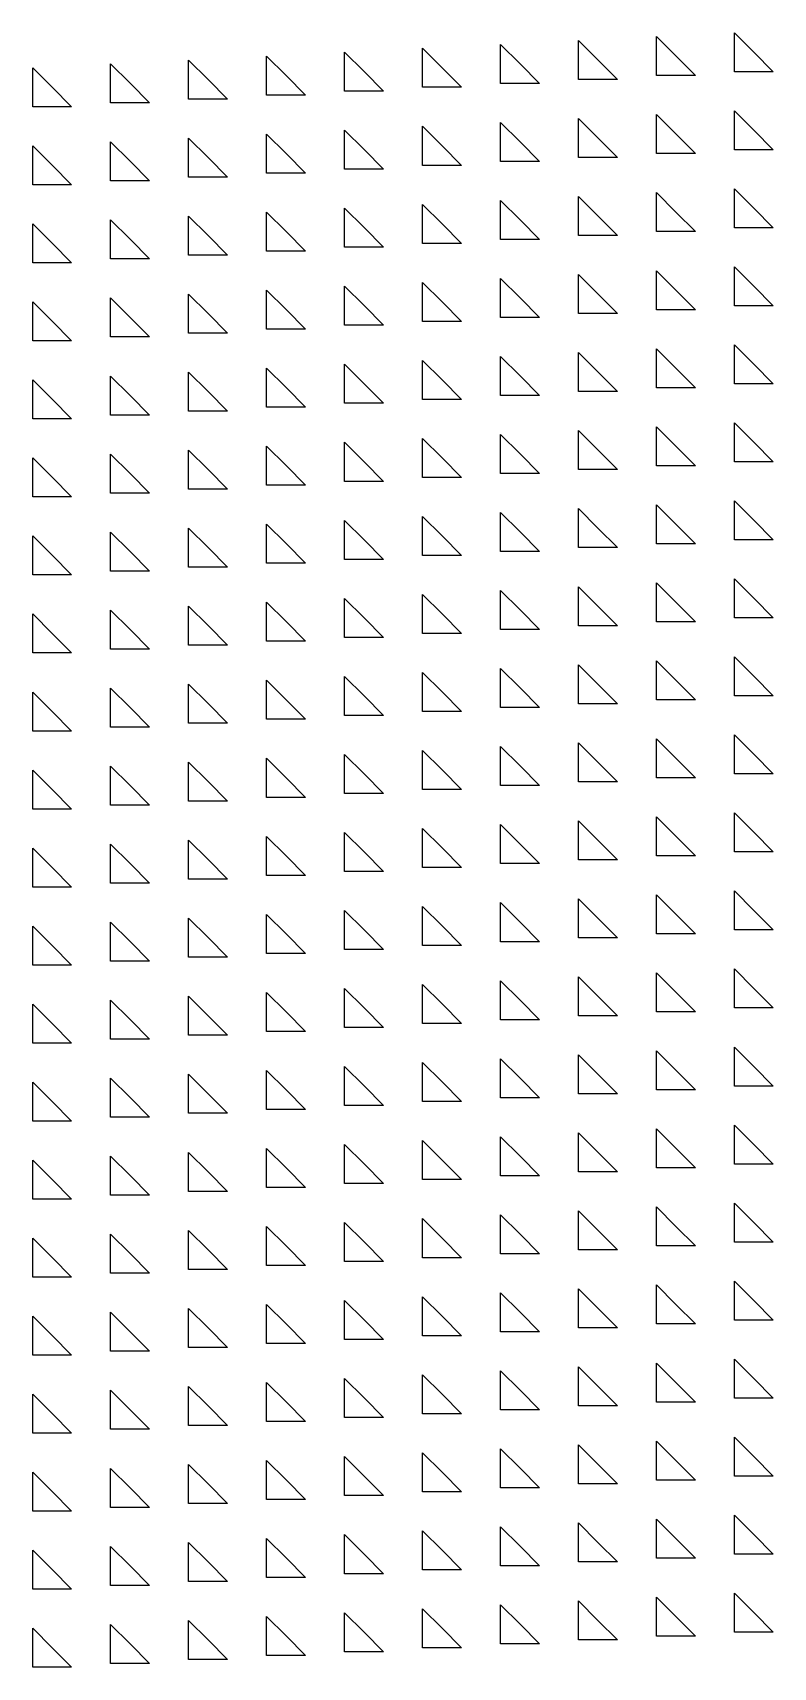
# Model space of a CAD drawing. Extents: x 70 to 1210, y 90 to 2604.
import ezdxf

# ---------------------------------------------------------------- set-up
doc = ezdxf.new("R2010")
doc.units = 0
doc.header["$MEASUREMENT"] = 0
doc.layers.get('0').update_dxf_attribs({"linetype": 'CONTINUOUS'})

msp = doc.modelspace()

# ---------------------------------------------------------------- linework, layer by layer
at = {"linetype": 'Continuous', "flags": 128}
for points in [[(970, 2532), (910, 2532), (910, 2592), (940.1, 2562.2)], [(1090, 2538), (1030, 2538), (1030, 2598), (1060.1, 2568.2)], [(1210, 2544), (1150, 2544), (1150, 2604), (1180.1, 2574.2)], [(490, 2508), (430, 2508), (430, 2568), (460.1, 2538.2)], [(610, 2514), (550, 2514), (550, 2574), (580.1, 2544.2)], [(730, 2520), (670, 2520), (670, 2580), (700.1, 2550.2)], [(850, 2526), (790, 2526), (790, 2586), (820.1, 2556.2)], [(130, 2490), (70, 2490), (70, 2550), (100.1, 2520.2)], [(250, 2496), (190, 2496), (190, 2556), (220.1, 2526.2)], [(370, 2502), (310, 2502), (310, 2562), (340.1, 2532.2)], [(850, 2406), (790, 2406), (790, 2466), (820.1, 2436.2)], [(970, 2412), (910, 2412), (910, 2472), (940.1, 2442.2)], [(1090, 2418), (1030, 2418), (1030, 2478), (1060.1, 2448.2)], [(1210, 2424), (1150, 2424), (1150, 2484), (1180.1, 2454.2)], [(370, 2382), (310, 2382), (310, 2442), (340.1, 2412.2)], [(490, 2388), (430, 2388), (430, 2448), (460.1, 2418.2)], [(610, 2394), (550, 2394), (550, 2454), (580.1, 2424.2)], [(730, 2400), (670, 2400), (670, 2460), (700.1, 2430.2)], [(130, 2370), (70, 2370), (70, 2430), (100.1, 2400.2)], [(250, 2376), (190, 2376), (190, 2436), (220.1, 2406.2)], [(1210, 2304), (1150, 2304), (1150, 2364), (1180.1, 2334.2)], [(730, 2280), (670, 2280), (670, 2340), (700.1, 2310.2)], [(850, 2286), (790, 2286), (790, 2346), (820.1, 2316.2)], [(970, 2292), (910, 2292), (910, 2352), (940.1, 2322.2)], [(1090, 2298), (1030, 2298), (1030, 2358), (1060.1, 2328.2)], [(250, 2256), (190, 2256), (190, 2316), (220.1, 2286.2)], [(370, 2262), (310, 2262), (310, 2322), (340.1, 2292.2)], [(490, 2268), (430, 2268), (430, 2328), (460.1, 2298.2)], [(610, 2274), (550, 2274), (550, 2334), (580.1, 2304.2)], [(130, 2250), (70, 2250), (70, 2310), (100.1, 2280.2)], [(1090, 2178), (1030, 2178), (1030, 2238), (1060.1, 2208.2)], [(1210, 2184), (1150, 2184), (1150, 2244), (1180.1, 2214.2)], [(610, 2154), (550, 2154), (550, 2214), (580.1, 2184.2)], [(730, 2160), (670, 2160), (670, 2220), (700.1, 2190.2)], [(850, 2166), (790, 2166), (790, 2226), (820.1, 2196.2)], [(970, 2172), (910, 2172), (910, 2232), (940.1, 2202.2)], [(130, 2130), (70, 2130), (70, 2190), (100.1, 2160.2)], [(250, 2136), (190, 2136), (190, 2196), (220.1, 2166.2)], [(370, 2142), (310, 2142), (310, 2202), (340.1, 2172.2)], [(490, 2148), (430, 2148), (430, 2208), (460.1, 2178.2)], [(970, 2052), (910, 2052), (910, 2112), (940.1, 2082.2)], [(1090, 2058), (1030, 2058), (1030, 2118), (1060.1, 2088.2)], [(1210, 2064), (1150, 2064), (1150, 2124), (1180.1, 2094.2)], [(490, 2028), (430, 2028), (430, 2088), (460.1, 2058.2)], [(610, 2034), (550, 2034), (550, 2094), (580.1, 2064.2)], [(730, 2040), (670, 2040), (670, 2100), (700.1, 2070.2)], [(850, 2046), (790, 2046), (790, 2106), (820.1, 2076.2)], [(130, 2010), (70, 2010), (70, 2070), (100.1, 2040.2)], [(250, 2016), (190, 2016), (190, 2076), (220.1, 2046.2)], [(370, 2022), (310, 2022), (310, 2082), (340.1, 2052.2)], [(970, 1932), (910, 1932), (910, 1992), (940.1, 1962.2)], [(1090, 1938), (1030, 1938), (1030, 1998), (1060.1, 1968.2)], [(1210, 1944), (1150, 1944), (1150, 2004), (1180.1, 1974.2)], [(370, 1902), (310, 1902), (310, 1962), (340.1, 1932.2)], [(490, 1908), (430, 1908), (430, 1968), (460.1, 1938.2)], [(610, 1914), (550, 1914), (550, 1974), (580.1, 1944.2)], [(730, 1920), (670, 1920), (670, 1980), (700.1, 1950.2)], [(850, 1926), (790, 1926), (790, 1986), (820.1, 1956.2)], [(130, 1890), (70, 1890), (70, 1950), (100.1, 1920.2)], [(250, 1896), (190, 1896), (190, 1956), (220.1, 1926.2)], [(850, 1806), (790, 1806), (790, 1866), (820.1, 1836.2)], [(970, 1812), (910, 1812), (910, 1872), (940.1, 1842.2)], [(1090, 1818), (1030, 1818), (1030, 1878), (1060.1, 1848.2)], [(1210, 1824), (1150, 1824), (1150, 1884), (1180.1, 1854.2)], [(250, 1776), (190, 1776), (190, 1836), (220.1, 1806.2)], [(370, 1782), (310, 1782), (310, 1842), (340.1, 1812.2)], [(490, 1788), (430, 1788), (430, 1848), (460.1, 1818.2)], [(610, 1794), (550, 1794), (550, 1854), (580.1, 1824.2)], [(730, 1800), (670, 1800), (670, 1860), (700.1, 1830.2)], [(130, 1770), (70, 1770), (70, 1830), (100.1, 1800.2)], [(1210, 1704), (1150, 1704), (1150, 1764), (1180.1, 1734.2)], [(730, 1680), (670, 1680), (670, 1740), (700.1, 1710.2)], [(850, 1686), (790, 1686), (790, 1746), (820.1, 1716.2)], [(970, 1692), (910, 1692), (910, 1752), (940.1, 1722.2)], [(1090, 1698), (1030, 1698), (1030, 1758), (1060.1, 1728.2)], [(130, 1650), (70, 1650), (70, 1710), (100.1, 1680.2)], [(250, 1656), (190, 1656), (190, 1716), (220.1, 1686.2)], [(370, 1662), (310, 1662), (310, 1722), (340.1, 1692.2)], [(490, 1668), (430, 1668), (430, 1728), (460.1, 1698.2)], [(610, 1674), (550, 1674), (550, 1734), (580.1, 1704.2)], [(1090, 1578), (1030, 1578), (1030, 1638), (1060.1, 1608.2)], [(1210, 1584), (1150, 1584), (1150, 1644), (1180.1, 1614.2)], [(610, 1554), (550, 1554), (550, 1614), (580.1, 1584.2)], [(730, 1560), (670, 1560), (670, 1620), (700.1, 1590.2)], [(850, 1566), (790, 1566), (790, 1626), (820.1, 1596.2)], [(970, 1572), (910, 1572), (910, 1632), (940.1, 1602.2)], [(130, 1530), (70, 1530), (70, 1590), (100.1, 1560.2)], [(250, 1536), (190, 1536), (190, 1596), (220.1, 1566.2)], [(370, 1542), (310, 1542), (310, 1602), (340.1, 1572.2)], [(490, 1548), (430, 1548), (430, 1608), (460.1, 1578.2)], [(970, 1452), (910, 1452), (910, 1512), (940.1, 1482.2)], [(1090, 1458), (1030, 1458), (1030, 1518), (1060.1, 1488.2)], [(1210, 1464), (1150, 1464), (1150, 1524), (1180.1, 1494.2)], [(490, 1428), (430, 1428), (430, 1488), (460.1, 1458.2)], [(610, 1434), (550, 1434), (550, 1494), (580.1, 1464.2)], [(730, 1440), (670, 1440), (670, 1500), (700.1, 1470.2)], [(850, 1446), (790, 1446), (790, 1506), (820.1, 1476.2)], [(130, 1410), (70, 1410), (70, 1470), (100.1, 1440.2)], [(250, 1416), (190, 1416), (190, 1476), (220.1, 1446.2)], [(370, 1422), (310, 1422), (310, 1482), (340.1, 1452.2)], [(850, 1326), (790, 1326), (790, 1386), (820.1, 1356.2)], [(970, 1332), (910, 1332), (910, 1392), (940.1, 1362.2)], [(1090, 1338), (1030, 1338), (1030, 1398), (1060.1, 1368.2)], [(1210, 1344), (1150, 1344), (1150, 1404), (1180.1, 1374.2)], [(370, 1302), (310, 1302), (310, 1362), (340.1, 1332.2)], [(490, 1308), (430, 1308), (430, 1368), (460.1, 1338.2)], [(610, 1314), (550, 1314), (550, 1374), (580.1, 1344.2)], [(730, 1320), (670, 1320), (670, 1380), (700.1, 1350.2)], [(130, 1290), (70, 1290), (70, 1350), (100.1, 1320.2)], [(250, 1296), (190, 1296), (190, 1356), (220.1, 1326.2)], [(1210, 1224), (1150, 1224), (1150, 1284), (1180.1, 1254.2)], [(730, 1200), (670, 1200), (670, 1260), (700.1, 1230.2)], [(850, 1206), (790, 1206), (790, 1266), (820.1, 1236.2)], [(970, 1212), (910, 1212), (910, 1272), (940.1, 1242.2)], [(1090, 1218), (1030, 1218), (1030, 1278), (1060.1, 1248.2)], [(250, 1176), (190, 1176), (190, 1236), (220.1, 1206.2)], [(370, 1182), (310, 1182), (310, 1242), (340.1, 1212.2)], [(490, 1188), (430, 1188), (430, 1248), (460.1, 1218.2)], [(610, 1194), (550, 1194), (550, 1254), (580.1, 1224.2)], [(130, 1170), (70, 1170), (70, 1230), (100.1, 1200.2)], [(1090, 1098), (1030, 1098), (1030, 1158), (1060.1, 1128.2)], [(1210, 1104), (1150, 1104), (1150, 1164), (1180.1, 1134.2)], [(610, 1074), (550, 1074), (550, 1134), (580.1, 1104.2)], [(730, 1080), (670, 1080), (670, 1140), (700.1, 1110.2)], [(850, 1086), (790, 1086), (790, 1146), (820.1, 1116.2)], [(970, 1092), (910, 1092), (910, 1152), (940.1, 1122.2)], [(130, 1050), (70, 1050), (70, 1110), (100.1, 1080.2)], [(250, 1056), (190, 1056), (190, 1116), (220.1, 1086.2)], [(370, 1062), (310, 1062), (310, 1122), (340.1, 1092.2)], [(490, 1068), (430, 1068), (430, 1128), (460.1, 1098.2)], [(970, 972), (910, 972), (910, 1032), (940.1, 1002.2)], [(1090, 978), (1030, 978), (1030, 1038), (1060.1, 1008.2)], [(1210, 984), (1150, 984), (1150, 1044), (1180.1, 1014.2)], [(490, 948), (430, 948), (430, 1008), (460.1, 978.2)], [(610, 954), (550, 954), (550, 1014), (580.1, 984.2)], [(730, 960), (670, 960), (670, 1020), (700.1, 990.2)], [(850, 966), (790, 966), (790, 1026), (820.1, 996.2)], [(130, 930), (70, 930), (70, 990), (100.1, 960.2)], [(250, 936), (190, 936), (190, 996), (220.1, 966.2)], [(370, 942), (310, 942), (310, 1002), (340.1, 972.2)], [(850, 846), (790, 846), (790, 906), (820.1, 876.2)], [(970, 852), (910, 852), (910, 912), (940.1, 882.2)], [(1090, 858), (1030, 858), (1030, 918), (1060.1, 888.2)], [(1210, 864), (1150, 864), (1150, 924), (1180.1, 894.2)], [(370, 822), (310, 822), (310, 882), (340.1, 852.2)], [(490, 828), (430, 828), (430, 888), (460.1, 858.2)], [(610, 834), (550, 834), (550, 894), (580.1, 864.2)], [(730, 840), (670, 840), (670, 900), (700.1, 870.2)], [(130, 810), (70, 810), (70, 870), (100.1, 840.2)], [(250, 816), (190, 816), (190, 876), (220.1, 846.2)], [(730, 720), (670, 720), (670, 780), (700.1, 750.2)], [(850, 726), (790, 726), (790, 786), (820.1, 756.2)], [(970, 732), (910, 732), (910, 792), (940.1, 762.2)], [(1090, 738), (1030, 738), (1030, 798), (1060.1, 768.2)], [(1210, 744), (1150, 744), (1150, 804), (1180.1, 774.2)], [(250, 696), (190, 696), (190, 756), (220.1, 726.2)], [(370, 702), (310, 702), (310, 762), (340.1, 732.2)], [(490, 708), (430, 708), (430, 768), (460.1, 738.2)], [(610, 714), (550, 714), (550, 774), (580.1, 744.2)], [(130, 690), (70, 690), (70, 750), (100.1, 720.2)], [(1210, 624), (1150, 624), (1150, 684), (1180.1, 654.2)], [(610, 594), (550, 594), (550, 654), (580.1, 624.2)], [(730, 600), (670, 600), (670, 660), (700.1, 630.2)], [(850, 606), (790, 606), (790, 666), (820.1, 636.2)], [(970, 612), (910, 612), (910, 672), (940.1, 642.2)], [(1090, 618), (1030, 618), (1030, 678), (1060.1, 648.2)], [(130, 570), (70, 570), (70, 630), (100.1, 600.2)], [(250, 576), (190, 576), (190, 636), (220.1, 606.2)], [(370, 582), (310, 582), (310, 642), (340.1, 612.2)], [(490, 588), (430, 588), (430, 648), (460.1, 618.2)], [(1090, 498), (1030, 498), (1030, 558), (1060.1, 528.2)], [(1210, 504), (1150, 504), (1150, 564), (1180.1, 534.2)], [(490, 468), (430, 468), (430, 528), (460.1, 498.2)], [(610, 474), (550, 474), (550, 534), (580.1, 504.2)], [(730, 480), (670, 480), (670, 540), (700.1, 510.2)], [(850, 486), (790, 486), (790, 546), (820.1, 516.2)], [(970, 492), (910, 492), (910, 552), (940.1, 522.2)], [(130, 450), (70, 450), (70, 510), (100.1, 480.2)], [(250, 456), (190, 456), (190, 516), (220.1, 486.2)], [(370, 462), (310, 462), (310, 522), (340.1, 492.2)], [(970, 372), (910, 372), (910, 432), (940.1, 402.2)], [(1090, 378), (1030, 378), (1030, 438), (1060.1, 408.2)], [(1210, 384), (1150, 384), (1150, 444), (1180.1, 414.2)], [(490, 348), (430, 348), (430, 408), (460.1, 378.2)], [(610, 354), (550, 354), (550, 414), (580.1, 384.2)], [(730, 360), (670, 360), (670, 420), (700.1, 390.2)], [(850, 366), (790, 366), (790, 426), (820.1, 396.2)], [(130, 330), (70, 330), (70, 390), (100.1, 360.2)], [(250, 336), (190, 336), (190, 396), (220.1, 366.2)], [(370, 342), (310, 342), (310, 402), (340.1, 372.2)], [(850, 246), (790, 246), (790, 306), (820.1, 276.2)], [(970, 252), (910, 252), (910, 312), (940.1, 282.2)], [(1090, 258), (1030, 258), (1030, 318), (1060.1, 288.2)], [(1210, 264), (1150, 264), (1150, 324), (1180.1, 294.2)], [(370, 222), (310, 222), (310, 282), (340.1, 252.2)], [(490, 228), (430, 228), (430, 288), (460.1, 258.2)], [(610, 234), (550, 234), (550, 294), (580.1, 264.2)], [(730, 240), (670, 240), (670, 300), (700.1, 270.2)], [(130, 210), (70, 210), (70, 270), (100.1, 240.2)], [(250, 216), (190, 216), (190, 276), (220.1, 246.2)], [(1210, 144), (1150, 144), (1150, 204), (1180.1, 174.2)], [(730, 120), (670, 120), (670, 180), (700.1, 150.2)], [(850, 126), (790, 126), (790, 186), (820.1, 156.2)], [(970, 132), (910, 132), (910, 192), (940.1, 162.2)], [(1090, 138), (1030, 138), (1030, 198), (1060.1, 168.2)], [(250, 96), (190, 96), (190, 156), (220.1, 126.2)], [(370, 102), (310, 102), (310, 162), (340.1, 132.2)], [(490, 108), (430, 108), (430, 168), (460.1, 138.2)], [(610, 114), (550, 114), (550, 174), (580.1, 144.2)], [(130, 90), (70, 90), (70, 150), (100.1, 120.2)]]:
    msp.add_lwpolyline(points, close=True, dxfattribs=at)

doc.saveas('drawing.dxf')
